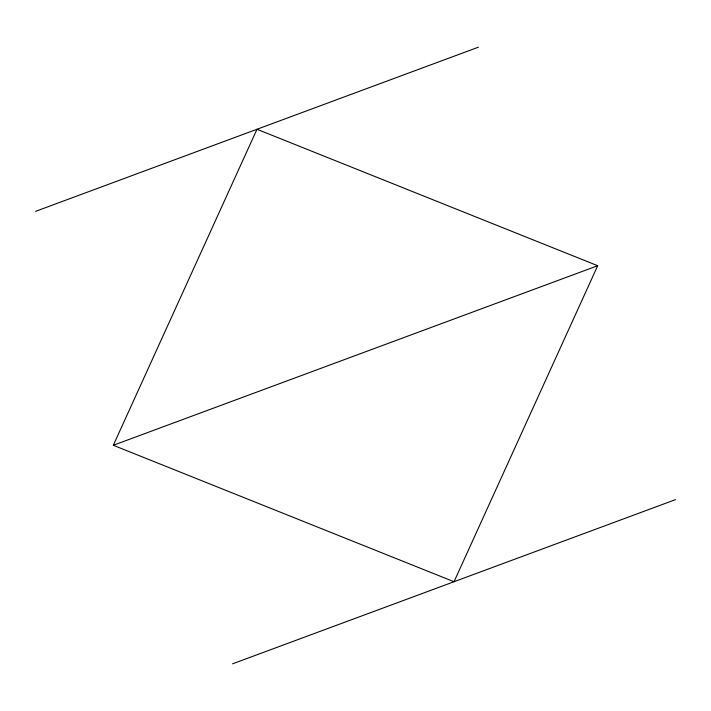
<?xml version="1.0" encoding="UTF-8"?>
<svg xmlns="http://www.w3.org/2000/svg" width="711" height="711" viewBox="0 0 711 711"><rect width="100%" height="100%" fill="white"/><g stroke="black" fill="none" stroke-linecap="round" stroke-linejoin="round"><path stroke-width="1.07" d="M113.307 445.282L256.982 129.269L597.693 265.718L454.018 581.731L113.307 445.282L597.693 265.718M35.55 211.363L478.405 47.184M232.595 663.816L675.45 499.637"/></g></svg>
